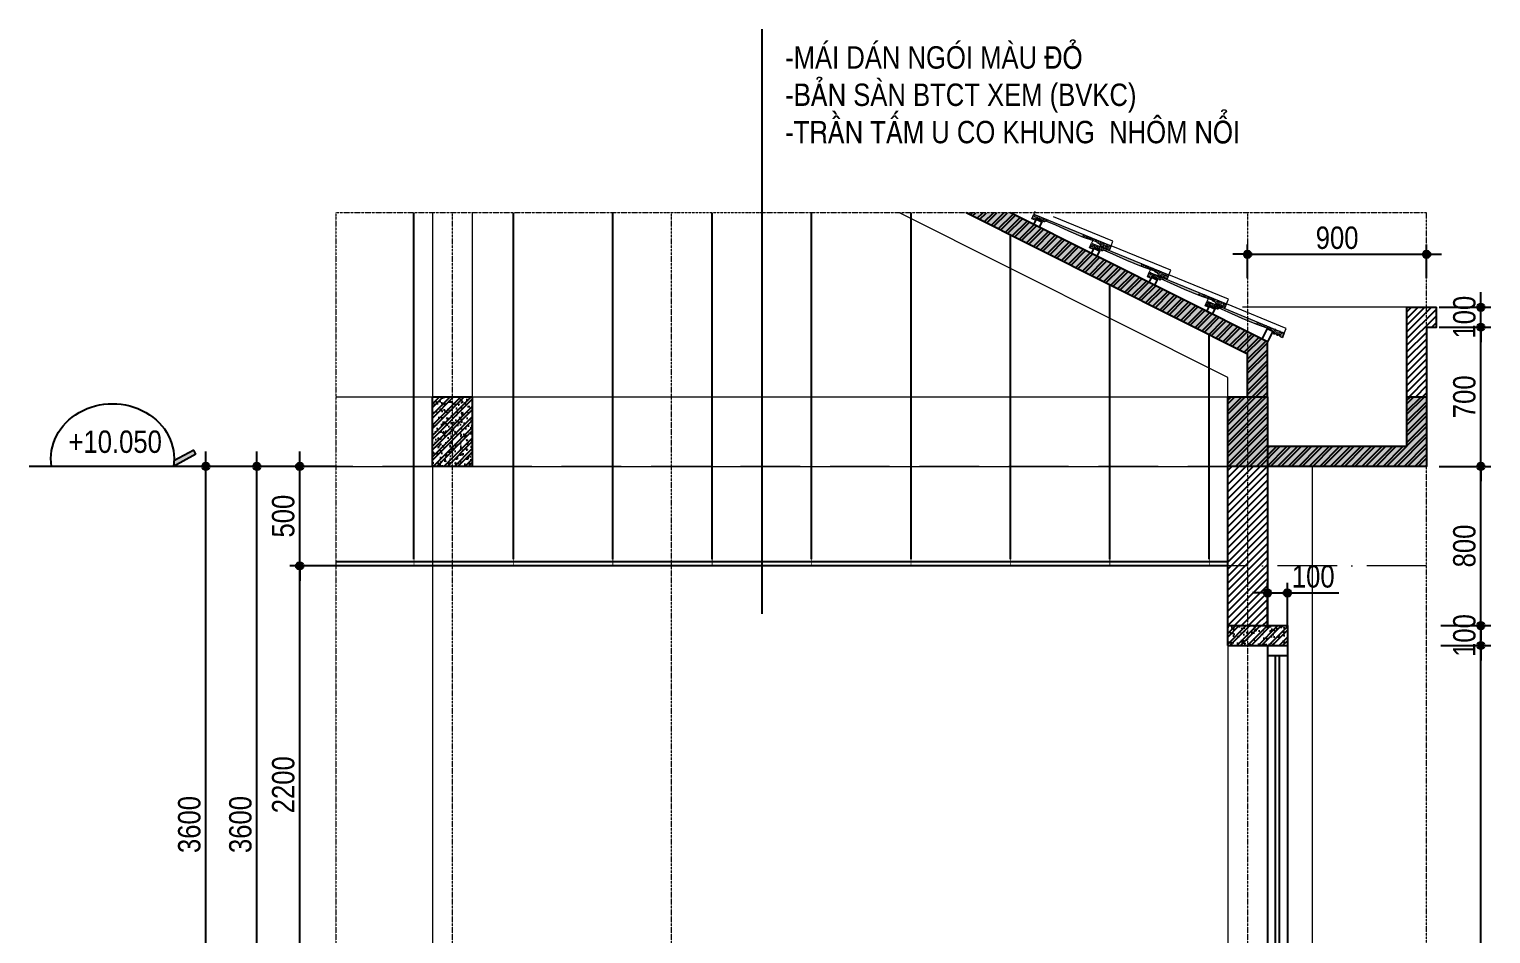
# Model space of a CAD drawing. Header units: millimetres. Extents: x 15144 to 68983, y 5333 to 52444.
# Drawn here: x 54281 to 68983, y 43352 to 52444 of the extents above; entities that cross this region are included whole.
import ezdxf
from ezdxf.enums import TextEntityAlignment as Align

# ---------------------------------------------------------------- set-up
doc = ezdxf.new("R2010")
doc.units = ezdxf.units.MM
doc.linetypes.add('ACAD_ISO10W100', pattern=[18, 12, -3, 0, -3])
for name, color, linetype in [('daucat', 220, 'Continuous'), ('DIM', 1, 'Continuous'), ('DOOR', 20, 'Continuous'), ('HACH', 8, 'Continuous'), ('HACTH', 8, 'Continuous'), ('netthay', 2, 'Continuous'), ('TAGS', 60, 'Continuous'), ('TEXT', 7, 'Continuous'), ('TUONG', 131, 'Continuous')]:
    doc.layers.add(name, color=color, linetype=linetype)
doc.layers.add('NET-THAY', color=2, linetype='Continuous', lineweight=13)
doc.layers.add('TRUC', color=24, linetype='Continuous', lineweight=0)
doc.styles.add('HEL-CONDENSE', font='')
doc.styles.add('SWISS-CONDENSE', font='')
doc.styles.add('VNI-HELVE-CONDENSEN', font='')
doc.styles.get('HEL-CONDENSE').set_extended_font_data('VNI-Helve-Condense')
doc.styles.get('SWISS-CONDENSE').set_extended_font_data('VNI-Swiss-Condense')
doc.styles.get('VNI-HELVE-CONDENSEN').set_extended_font_data('VNI-Helve-Condense')
doc.dimstyles.new('D 50', dxfattribs={"dimtxt": 225, "dimasz": 1.5, "dimexe": 100, "dimexo": 0, "dimgap": 50, "dimtad": 1, "dimdec": 0, "dimlfac": 0.5, "dimzin": 13, "dimdsep": 46, "dimtxsty": 'HEL-CONDENSE', "dimblk": 'D50', "dimcen": 0, "dimclrd": 1, "dimclre": 1, "dimclrt": 7, "dimazin": 0, "dimtfac": 1, "dimtdec": 0, "dimtmove": 0, "dimatfit": 3, "dimldrblk": 'D50', "dimfxl": 1, "dimtolj": 1, "dimtzin": 13, "dimarcsym": 0})
pattern_1 = [(50, (-273694.05, -159675.198), (7.17260183, -0.62752135), [0.75, -8.25]), (355, (-273694.05, -159675.198), (-1.38751334, 7.52192134), [0.6, -6.6]), (100.4514, (-273693.452, -159675.25), (5.78509382, 6.89439542), [0.6374019, -7.01142112]), (46.1842, (-273694.05, -159673.198), (10.67241049, -1.65519014), [1.125, -12.375]), (96.6356, (-273693.161, -159673.336), (9.34662706, 9.7411787), [0.95610288, -10.51713]), (351.1842, (-273694.05, -159673.198), (9.34661945, 9.741186), [0.9, -9.9]), (21, (-273693.05, -159673.698), (5.96907052, -4.02618891), [0.75, -8.25]), (326, (-273693.05, -159673.698), (2.43315332, 7.25150045), [0.6, -6.6]), (71.4514, (-273692.5525, -159674.0334), (8.40222629, 3.22530497), [0.6374019, -7.01142112]), (37.5, (-273694.05, -159675.1978), (0.121598553, 3.328938538), [0, -6.52, 0, -6.7, 0, -6.625]), (7.5, (-273694.05, -159675.198), (2.630695374, 3.94411712), [0, -3.82, 0, -6.37, 0, -2.525]), (327.5, (-273696.28, -159675.1978), (5.338224362, -0.225548717), [0, -2.5, 0, -7.8, 0, -10.35]), (317.5, (-273697.28, -159675.198), (5.83186169, 1.00104982), [0, -3.25, 0, -5.18, 0, -7.35])]

# ---------------------------------------------------------------- blocks, each defined once
blk = doc.blocks.new('A$C281F37C7')
at = {"layer": 'NET-THAY'}
h = blk.add_hatch(dxfattribs=at)
h.set_pattern_fill('AR-CONC', color=8, style=0)
h.set_pattern_definition(pattern_1)
h.paths.add_polyline_path([(212.7, 140.4), (212.8, 140.6), (212.8, 140.9), (212.8, 141.2), (212.8, 142), (214, 142.8), (214.4, 143), (214.7, 143.2), (215.1, 143.3), (215.4, 143.4), (215.8, 143.4), (216.2, 143.3), (216.6, 143.3), (216.9, 143.2), (217.3, 143), (217.6, 142.8), (217.9, 142.6), (223, 136.8), (223.2, 136.6), (223.5, 136.4), (223.8, 136.2), (224.2, 136), (224.5, 135.9), (224.9, 135.8), (225.2, 135.8), (225.6, 135.8), (225.9, 135.8), (226.3, 135.9), (226.6, 136), (227, 136.2), (227.3, 136.4), (241, 146.5), (225.9, 166.9), (160.7, 118.8), (166.5, 111), (175.7, 117.8), (176.5, 118.4), (183.1, 115.9), (183.3, 115.8), (183.6, 115.8), (183.9, 115.8), (184.1, 115.9), (184.4, 116), (184.6, 116.2), (199.5, 128.9), (199.5, 129), (199.5, 129), (202.2, 131.3), (202.2, 131.3), (209.8, 137.8), (209.8, 137.8), (212.3, 140), (212.4, 140.1), (212.4, 140.1), (212.5, 140.2)])
h = blk.add_hatch(dxfattribs=at)
h.set_pattern_fill('AR-CONC', color=8, style=0)
h.set_pattern_definition(pattern_1)
h.paths.add_polyline_path([(135.5, 88.1), (166.5, 111), (160.7, 118.8), (6.9, 5.3), (18.4, -2), (75.7, 40.3)])
h = blk.add_hatch(dxfattribs=at)
h.set_pattern_fill('AR-CONC', color=8, style=0)
h.set_pattern_definition(pattern_1)
h.paths.add_polyline_path([(11.4, -7.2), (18.4, -2), (6.9, 5.3), (-112, -82.5), (-96.9, -102.9), (-89.3, -97.3), (-89, -97.1), (-88.7, -96.8), (-88.5, -96.5), (-88.3, -96.2), (-88.2, -95.9), (-88.1, -95.5), (-88, -95.2), (-87.2, -89.1), (-87.2, -88.8), (-87.1, -88.4), (-87, -88.1), (-86.8, -87.7), (-86.6, -87.4), (-86.4, -87.1), (-86.1, -86.9), (-85.8, -86.7), (-85.5, -86.5), (-85.1, -86.3), (-84.8, -86.2), (-84.4, -86.2), (-84.1, -86.1), (-83.7, -86.2), (-83.3, -86.2), (-77.8, -87.2), (-77.5, -87.2), (-77.1, -87.2), (-76.8, -87.2), (-76.4, -87.1), (-76.1, -87), (-75.8, -86.8), (-75.5, -86.6), (-75.2, -86.4), (-74.9, -86.1), (-74.7, -85.8), (-74.5, -85.5), (-74.4, -85.2), (-74.3, -84.8), (-74.2, -84.5), (-73.3, -78.6), (-73.2, -78.3), (-73.1, -77.9), (-73, -77.6), (-72.8, -77.3), (-72.6, -77), (-72.3, -76.7), (-72, -76.5), (-71.7, -76.3), (-71.4, -76.2), (-71.1, -76), (-70.7, -75.9), (-70.4, -75.9), (-70, -75.9), (-69.7, -75.9), (-63.8, -76.8), (-63.4, -76.8), (-63.1, -76.8), (-62.7, -76.8), (-62.3, -76.7), (-62, -76.6), (-61.7, -76.4), (-61.4, -76.2), (-61.1, -75.9), (-60.8, -75.7), (-60.6, -75.4), (-60.4, -75), (-60.3, -74.7), (-60.2, -74.3), (-60.1, -74), (-60.1, -73.6), (-60.1, -73.2), (-60.2, -72.9), (-60.9, -70.2), (-61, -69.5), (-61.1, -68.8), (-61.2, -68.1), (-61.2, -67.4), (-61.2, -66.7), (-61.2, -66), (-61.1, -65.3), (-60.9, -64.6), (-60.8, -63.9), (-60.6, -63.2), (-60.3, -62.5), (-60.1, -61.9), (-59.7, -61.3), (-59.4, -60.6), (-59, -60), (-57.7, -58.4), (-57.2, -57.9), (-56.6, -57.4), (-56.1, -57), (-50.4, -52.8), (-50.1, -52.5), (-49.8, -52.3), (-49.6, -51.9), (-49.4, -51.6), (-49.3, -51.2), (-49.2, -50.8), (-49, -49.1), (-48.9, -48.7), (-48.7, -48.3), (-48.6, -48), (-48.3, -47.7), (-48.1, -47.4), (-47.8, -47.1), (-34.7, -37.5)])
blk.add_line((217.4, 178.4), (225.9, 166.9), dxfattribs=at)
blk.add_lwpolyline([(-74.9, -86.1), (-74.7, -85.8), (-74.5, -85.5), (-74.4, -85.2), (-74.3, -84.8), (-74.2, -84.5), (-73.3, -78.6), (-73.2, -78.3), (-73.1, -77.9), (-73, -77.6), (-72.8, -77.3), (-72.6, -77), (-72.3, -76.7), (-72, -76.5), (-71.7, -76.3), (-71.4, -76.2), (-71.1, -76), (-70.7, -75.9), (-70.4, -75.9), (-70, -75.9), (-69.7, -75.9), (-63.8, -76.8), (-63.4, -76.8), (-63.1, -76.8), (-62.7, -76.8), (-62.3, -76.7), (-62, -76.6), (-61.7, -76.4), (-61.4, -76.2), (-61.1, -75.9), (-60.8, -75.7), (-60.6, -75.4), (-60.4, -75), (-60.3, -74.7), (-60.2, -74.3), (-60.1, -74), (-60.1, -73.6), (-60.1, -73.2), (-60.2, -72.9), (-60.9, -70.2), (-61, -69.5), (-61.1, -68.8), (-61.2, -68.1), (-61.2, -67.4), (-61.2, -66.7), (-61.2, -66), (-61.1, -65.3), (-60.9, -64.6), (-60.8, -63.9), (-60.6, -63.2), (-60.3, -62.5), (-60.1, -61.9), (-59.7, -61.3), (-59.4, -60.6), (-59, -60), (-57.7, -58.4), (-57.2, -57.9), (-56.6, -57.4), (-56.1, -57), (-50.4, -52.8), (-50.1, -52.5), (-49.8, -52.3), (-49.6, -51.9), (-49.4, -51.6), (-49.3, -51.2), (-49.2, -50.8), (-49, -49.1), (-48.9, -48.7), (-48.7, -48.3), (-48.6, -48), (-48.3, -47.7), (-48.1, -47.4), (-47.8, -47.1), (-34.7, -37.5), (11.4, -7.2), (75.7, 40.3), (135.5, 88.1), (175.7, 117.8), (176.5, 118.4), (183.1, 115.9), (183.3, 115.8), (183.6, 115.8), (183.9, 115.8), (184.1, 115.9), (184.4, 116), (184.6, 116.2), (212.3, 140), (212.5, 140.2), (212.7, 140.4), (212.8, 140.6), (212.8, 140.9), (212.8, 141.2), (212.8, 142), (214, 142.8), (214.4, 143), (214.7, 143.2), (215.1, 143.3), (215.4, 143.4), (215.8, 143.4), (216.2, 143.3), (216.6, 143.3), (216.9, 143.2), (217.3, 143), (217.6, 142.8), (217.9, 142.6), (223, 136.8), (223.2, 136.6), (223.5, 136.4), (223.8, 136.2), (224.2, 136), (224.5, 135.9), (224.9, 135.8), (225.2, 135.8), (225.6, 135.8), (225.9, 135.8), (226.3, 135.9), (226.6, 136), (227, 136.2), (227.3, 136.4), (241, 146.5), (225.9, 166.9), (-112, -82.5), (-96.9, -102.9), (-89.3, -97.3), (-89, -97.1), (-88.7, -96.8), (-88.5, -96.5), (-88.3, -96.2), (-88.2, -95.9), (-88.1, -95.5), (-88, -95.2), (-87.2, -89.1), (-87.2, -88.8), (-87.1, -88.4), (-87, -88.1), (-86.8, -87.7), (-86.6, -87.4), (-86.4, -87.1), (-86.1, -86.9), (-85.8, -86.7), (-85.5, -86.5), (-85.1, -86.3), (-84.8, -86.2), (-84.4, -86.2), (-84.1, -86.1), (-83.7, -86.2), (-83.3, -86.2), (-77.8, -87.2), (-77.5, -87.2), (-77.1, -87.2), (-76.8, -87.2), (-76.4, -87.1), (-76.1, -87), (-75.8, -86.8), (-75.5, -86.6), (-75.2, -86.4)], close=True, dxfattribs=at)
blk.add_lwpolyline([(-112, -82.5), (-127.1, -62.1), (133.6, 130.4)], dxfattribs=at)
blk = doc.blocks.new('D50')
at = {"layer": 'DIM'}
blk.add_hatch(color=256, dxfattribs=at).paths.add_polyline_path([(25, 0, 1), (-25, 0, 1)])
blk.add_line((25, 0), (100, 0), dxfattribs=at)
blk.add_circle((0, 0), 25, dxfattribs=at)
blk = doc.blocks.new('*D449')
at = {"layer": 'DEFPOINTS', "color": 0, "transparency": 16777216}
for p in [(57002, 47050), (57367, 47050), (57367, 42650)]:
    blk.add_point(p, dxfattribs=at)
at = {"layer": 'DIM', "color": 1, "lineweight": -2, "transparency": 16777216}
for p, q in [((57367, 47050), (56902, 47050)), ((57002, 42652), (57002, 47049)), ((57367, 42650), (56902, 42650))]:
    blk.add_line(p, q, dxfattribs=at)
at = {"layer": 'DIM', "color": 1, "lineweight": -2, "transparency": 16777216, "xscale": 1.5, "yscale": 1.5, "zscale": 1.5}
for p, rotation in [((57002, 47050), 90), ((57002, 42650), 270)]:
    blk.add_blockref('D50', p, dxfattribs=dict(at, rotation=rotation))
at = {"layer": 'DIM', "color": 7, "transparency": 16777216, "insert": (56837, 44850), "char_height": 225, "attachment_point": 5, "rotation": 90, "style": 'HEL-CONDENSE'}
blk.add_mtext('\\A1;2200', dxfattribs=at)
blk = doc.blocks.new('*D450')
at = {"layer": 'DEFPOINTS', "color": 0, "transparency": 16777216}
for p in [(56571, 48050), (56902, 48050), (56723, 40850)]:
    blk.add_point(p, dxfattribs=at)
at = {"layer": 'DIM', "color": 1, "lineweight": -2, "transparency": 16777216}
for p, q in [((56902, 48050), (56471, 48050)), ((56571, 40852), (56571, 48049)), ((56723, 40850), (56471, 40850))]:
    blk.add_line(p, q, dxfattribs=at)
at = {"layer": 'DIM', "color": 1, "lineweight": -2, "transparency": 16777216, "xscale": 1.5, "yscale": 1.5, "zscale": 1.5}
for p, rotation in [((56571, 48050), 90), ((56571, 40850), 270)]:
    blk.add_blockref('D50', p, dxfattribs=dict(at, rotation=rotation))
at = {"layer": 'DIM', "color": 7, "transparency": 16777216, "insert": (56406, 44450), "char_height": 225, "attachment_point": 5, "rotation": 90, "style": 'HEL-CONDENSE'}
blk.add_mtext('\\A1;3600', dxfattribs=at)
blk = doc.blocks.new('*D453')
at = {"layer": 'DEFPOINTS', "color": 0, "transparency": 16777216}
for p in [(56057, 48050), (56471, 48050), (56471, 40850)]:
    blk.add_point(p, dxfattribs=at)
at = {"layer": 'DIM', "color": 1, "lineweight": -2, "transparency": 16777216}
for p, q in [((56471, 48050), (55957, 48050)), ((56057, 40852), (56057, 48049)), ((56471, 40850), (55957, 40850))]:
    blk.add_line(p, q, dxfattribs=at)
at = {"layer": 'DIM', "color": 1, "lineweight": -2, "transparency": 16777216, "xscale": 1.5, "yscale": 1.5, "zscale": 1.5}
for p, rotation in [((56057, 48050), 90), ((56057, 40850), 270)]:
    blk.add_blockref('D50', p, dxfattribs=dict(at, rotation=rotation))
at = {"layer": 'DIM', "color": 7, "transparency": 16777216, "insert": (55892, 44450), "char_height": 225, "attachment_point": 5, "rotation": 90, "style": 'HEL-CONDENSE'}
blk.add_mtext('\\A1;3600', dxfattribs=at)
blk = doc.blocks.new('*D457')
at = {"layer": 'DEFPOINTS', "color": 0, "transparency": 16777216}
for p in [(68479, 46250), (68883, 46250), (68453, 35250)]:
    blk.add_point(p, dxfattribs=at)
at = {"layer": 'DIM', "color": 1, "lineweight": -2, "transparency": 16777216}
for p, q in [((68479, 46250), (68983, 46250)), ((68883, 35252), (68883, 46249)), ((68453, 35250), (68983, 35250))]:
    blk.add_line(p, q, dxfattribs=at)
at = {"layer": 'DIM', "color": 1, "lineweight": -2, "transparency": 16777216, "xscale": 1.5, "yscale": 1.5, "zscale": 1.5}
for p, rotation in [((68883, 46250), 90), ((68883, 35250), 270)]:
    blk.add_blockref('D50', p, dxfattribs=dict(at, rotation=rotation))
at = {"layer": 'DIM', "color": 7, "transparency": 16777216, "insert": (68718, 40750), "char_height": 225, "attachment_point": 5, "rotation": 90, "style": 'HEL-CONDENSE'}
blk.add_mtext('\\A1;5500', dxfattribs=at)
blk = doc.blocks.new('*D458')
at = {"layer": 'DEFPOINTS', "color": 0, "transparency": 16777216}
for p in [(68479, 46450), (68883, 46450), (68479, 46250)]:
    blk.add_point(p, dxfattribs=at)
at = {"layer": 'DIM', "color": 1, "lineweight": -2, "transparency": 16777216}
for p, q in [((68479, 46450), (68983, 46450)), ((68883, 46252), (68883, 46449)), ((68479, 46250), (68983, 46250))]:
    blk.add_line(p, q, dxfattribs=at)
at = {"layer": 'DIM', "color": 1, "lineweight": -2, "transparency": 16777216, "xscale": 1.5, "yscale": 1.5, "zscale": 1.5}
for p, rotation in [((68883, 46450), 90), ((68883, 46250), 270)]:
    blk.add_blockref('D50', p, dxfattribs=dict(at, rotation=rotation))
at = {"layer": 'DIM', "color": 7, "transparency": 16777216, "insert": (68718, 46350), "char_height": 225, "attachment_point": 5, "rotation": 90, "style": 'HEL-CONDENSE'}
blk.add_mtext('\\A1;100', dxfattribs=at)
blk = doc.blocks.new('*D459')
at = {"layer": 'DEFPOINTS', "color": 0, "transparency": 16777216}
for p in [(68465, 48050), (68883, 48050), (68695, 46450)]:
    blk.add_point(p, dxfattribs=at)
at = {"layer": 'DIM', "color": 1, "lineweight": -2, "transparency": 16777216}
for p, q in [((68465, 48050), (68983, 48050)), ((68883, 46452), (68883, 48049)), ((68695, 46450), (68983, 46450))]:
    blk.add_line(p, q, dxfattribs=at)
at = {"layer": 'DIM', "color": 1, "lineweight": -2, "transparency": 16777216, "xscale": 1.5, "yscale": 1.5, "zscale": 1.5}
for p, rotation in [((68883, 48050), 90), ((68883, 46450), 270)]:
    blk.add_blockref('D50', p, dxfattribs=dict(at, rotation=rotation))
at = {"layer": 'DIM', "color": 7, "transparency": 16777216, "insert": (68718, 47250), "char_height": 225, "attachment_point": 5, "rotation": 90, "style": 'HEL-CONDENSE'}
blk.add_mtext('\\A1;800', dxfattribs=at)
blk = doc.blocks.new('*D460')
at = {"layer": 'DEFPOINTS', "color": 0, "transparency": 16777216}
for p in [(68465, 49450), (68883, 49450), (68465, 48050)]:
    blk.add_point(p, dxfattribs=at)
at = {"layer": 'DIM', "color": 1, "lineweight": -2, "transparency": 16777216}
for p, q in [((68465, 49450), (68983, 49450)), ((68883, 48052), (68883, 49449)), ((68465, 48050), (68983, 48050))]:
    blk.add_line(p, q, dxfattribs=at)
at = {"layer": 'DIM', "color": 1, "lineweight": -2, "transparency": 16777216, "xscale": 1.5, "yscale": 1.5, "zscale": 1.5}
for p, rotation in [((68883, 49450), 90), ((68883, 48050), 270)]:
    blk.add_blockref('D50', p, dxfattribs=dict(at, rotation=rotation))
at = {"layer": 'DIM', "color": 7, "transparency": 16777216, "insert": (68718, 48750), "char_height": 225, "attachment_point": 5, "rotation": 90, "style": 'HEL-CONDENSE'}
blk.add_mtext('\\A1;700', dxfattribs=at)
blk = doc.blocks.new('*D461')
at = {"layer": 'DEFPOINTS', "color": 0, "transparency": 16777216}
for p in [(68465, 49650), (68883, 49650), (68465, 49450)]:
    blk.add_point(p, dxfattribs=at)
at = {"layer": 'DIM', "color": 1, "lineweight": -2, "transparency": 16777216}
for p, q in [((68465, 49650), (68983, 49650)), ((68883, 49452), (68883, 49649)), ((68465, 49450), (68983, 49450))]:
    blk.add_line(p, q, dxfattribs=at)
at = {"layer": 'DIM', "color": 1, "lineweight": -2, "transparency": 16777216, "xscale": 1.5, "yscale": 1.5, "zscale": 1.5}
for p, rotation in [((68883, 49650), 90), ((68883, 49450), 270)]:
    blk.add_blockref('D50', p, dxfattribs=dict(at, rotation=rotation))
at = {"layer": 'DIM', "color": 7, "transparency": 16777216, "insert": (68718, 49550), "char_height": 225, "attachment_point": 5, "rotation": 90, "style": 'HEL-CONDENSE'}
blk.add_mtext('\\A1;100', dxfattribs=at)
blk = doc.blocks.new('CAODO')
at = {"layer": 'TAGS', "linetype": 'Continuous'}
h = blk.add_hatch(color=256, dxfattribs=at)
edge = h.paths.add_edge_path()
edge.add_line((-907, 181), (-931, 138))
edge.add_line((-931, 138), (-681, 0))
edge.add_ellipse((0, 87), major_axis=(688, 0), ratio=0.890858, start_angle=182.4779, end_angle=188.1666, ccw=False)
edge.add_line((-687, 61), (-907, 181))
for p, q in [((-931, 138), (-907, 181)), ((-907, 181), (-687, 61)), ((-931, 138), (-681, 0)), ((-931, 0), (931, 0))]:
    blk.add_line(p, q, dxfattribs=at)
blk.add_ellipse((0, 87), major_axis=(688, 0), ratio=0.890858, start_param=-0.142534, end_param=3.284126, dxfattribs=at)
at = {"layer": 'TAGS', "linetype": 'Continuous', "style": 'VNI-HELVE-CONDENSEN'}
blk.add_attdef('0.000', text='', height=250, dxfattribs=at).set_placement((0, 232), align=Align.MIDDLE_CENTER)
blk = doc.blocks.new('*D543')
at = {"layer": 'DEFPOINTS', "color": 0, "transparency": 16777216}
for p in [(66937, 46778), (66737, 46450), (66937, 46450)]:
    blk.add_point(p, dxfattribs=at)
at = {"layer": 'DIM', "color": 1, "lineweight": -2, "transparency": 16777216}
for p, q in [((66737, 46450), (66737, 46878)), ((66738, 46778), (66935, 46778)), ((66937, 46450), (66937, 46878)), ((66937, 46778), (67456, 46778))]:
    blk.add_line(p, q, dxfattribs=at)
at = {"layer": 'DIM', "color": 1, "lineweight": -2, "transparency": 16777216, "xscale": 1.5, "yscale": 1.5, "zscale": 1.5, "rotation": 180}
blk.add_blockref('D50', (66737, 46778), dxfattribs=at)
at = {"layer": 'DIM', "color": 1, "lineweight": -2, "transparency": 16777216, "xscale": 1.5, "yscale": 1.5, "zscale": 1.5}
blk.add_blockref('D50', (66937, 46778), dxfattribs=at)
at = {"layer": 'DIM', "color": 7, "transparency": 16777216, "insert": (67197, 46943), "char_height": 225, "attachment_point": 5, "style": 'HEL-CONDENSE'}
blk.add_mtext('\\A1;100', dxfattribs=at)
blk = doc.blocks.new('*D544')
at = {"layer": 'DEFPOINTS', "color": 0, "transparency": 16777216}
for p in [(68337, 50182), (66537, 49941), (68337, 49941)]:
    blk.add_point(p, dxfattribs=at)
at = {"layer": 'DIM', "color": 1, "lineweight": -2, "transparency": 16777216}
for p, q in [((66537, 49941), (66537, 50282)), ((68337, 49941), (68337, 50282)), ((66538, 50182), (68335, 50182))]:
    blk.add_line(p, q, dxfattribs=at)
at = {"layer": 'DIM', "color": 1, "lineweight": -2, "transparency": 16777216, "xscale": 1.5, "yscale": 1.5, "zscale": 1.5, "rotation": 180}
blk.add_blockref('D50', (66537, 50182), dxfattribs=at)
at = {"layer": 'DIM', "color": 1, "lineweight": -2, "transparency": 16777216, "xscale": 1.5, "yscale": 1.5, "zscale": 1.5}
blk.add_blockref('D50', (68337, 50182), dxfattribs=at)
at = {"layer": 'DIM', "color": 7, "transparency": 16777216, "insert": (67437, 50347), "char_height": 225, "attachment_point": 5, "style": 'HEL-CONDENSE'}
blk.add_mtext('\\A1;900', dxfattribs=at)
blk = doc.blocks.new('*D523')
at = {"layer": 'DEFPOINTS', "color": 0, "transparency": 16777216}
for p in [(57002, 48050), (57367, 48050), (57367, 47050)]:
    blk.add_point(p, dxfattribs=at)
at = {"layer": 'DIM', "color": 1, "lineweight": -2, "transparency": 16777216}
for p, q in [((57367, 48050), (56902, 48050)), ((57002, 47052), (57002, 48049)), ((57367, 47050), (56902, 47050))]:
    blk.add_line(p, q, dxfattribs=at)
at = {"layer": 'DIM', "color": 1, "lineweight": -2, "transparency": 16777216, "xscale": 1.5, "yscale": 1.5, "zscale": 1.5}
for p, rotation in [((57002, 48050), 90), ((57002, 47050), 270)]:
    blk.add_blockref('D50', p, dxfattribs=dict(at, rotation=rotation))
at = {"layer": 'DIM', "color": 7, "transparency": 16777216, "insert": (56837, 47550), "char_height": 225, "attachment_point": 5, "rotation": 90, "style": 'HEL-CONDENSE'}
blk.add_mtext('\\A1;500', dxfattribs=at)

msp = doc.modelspace()

# ---------------------------------------------------------------- hatches: boundary and pattern name
at = {"layer": 'HACTH'}
h = msp.add_hatch(dxfattribs=at)
h.set_pattern_fill('ANSI32', color=256, scale=200, style=0)
h.set_pattern_definition([(45, (-1076510.79, 188842.25), (-53.0330086, 53.0330086), []), (45, (-1076475.435, 188842.25), (-53.0330086, 53.0330086), [])])
h.paths.add_polyline_path([(66736.631, 49300.844), (66683.018, 49327.782), (66536.631, 49401.334), (66536.631, 48750.283), (66736.631, 48750.283)])
h.paths.add_polyline_path([(66536.631, 48750.283), (66336.631, 48750.283), (66336.631, 48050.283), (66536.631, 48050.283)])
h.paths.add_polyline_path([(66736.631, 48750.283), (66536.631, 48750.283), (66536.631, 48050.283), (66736.631, 48050.283)])
h.paths.add_polyline_path([(68336.631, 48750.283), (68136.631, 48750.283), (68136.631, 48250.283), (66736.631, 48250.283), (66736.631, 48050.283), (68336.631, 48050.283)])
h.paths.add_polyline_path([(63704.62, 50600.455), (66536.631, 49177.508), (66536.631, 49401.334), (64150.089, 50600.455)])
h = msp.add_hatch(dxfattribs=at)
h.set_pattern_fill('AR-CONC', color=256, scale=20, style=0)
h.set_pattern_definition([(50, (-1076510.79, 188842.25), (143.452037, -12.550427), [15, -165]), (355, (-1076510.79, 188842.25), (-27.750267, 150.438427), [12, -132]), (100.4514, (-1076498.84, 188841.2), (115.701876, 137.887908), [12.748038, -140.228422]), (46.1842, (-1076510.79, 188882.25), (213.44821, -33.103803), [22.5, -247.5]), (96.6356, (-1076493, 188879.5), (186.93254, 194.823574), [19.122058, -210.3426]), (351.1842, (-1076510.8, 188882.25), (186.93239, 194.82372), [18, -198]), (21, (-1076490.79, 188872.25), (119.38141, -80.523778), [15, -165]), (326, (-1076490.79, 188872.25), (48.663066, 145.030009), [12, -132]), (71.4514, (-1076480.84, 188865.54), (168.044526, 64.5061), [12.748038, -140.228422]), (37.5, (-1076510.79, 188842.25), (2.431971, 66.5787708), [0, -130.4, 0, -134, 0, -132.5]), (7.5, (-1076510.79, 188842.25), (52.6139075, 78.8823424), [0, -76.4, 0, -127.4, 0, -50.5]), (327.5, (-1076555.39, 188842.25), (106.7644872, -4.5109743), [0, -50, 0, -156, 0, -207]), (317.5, (-1076575.39, 188842.25), (116.637234, 20.0209965), [0, -65, 0, -103.6, 0, -147])])
h.paths.add_polyline_path([(66736.631, 49300.844), (66683.018, 49327.782), (66536.631, 49401.334), (66536.631, 48750.283), (66736.631, 48750.283)])
h.paths.add_polyline_path([(66536.631, 48750.283), (66336.631, 48750.283), (66336.631, 48050.283), (66536.631, 48050.283)])
h.paths.add_polyline_path([(66736.631, 48750.283), (66536.631, 48750.283), (66536.631, 48050.283), (66736.631, 48050.283)])
h.paths.add_polyline_path([(68336.631, 48750.283), (68136.631, 48750.283), (68136.631, 48250.283), (66736.631, 48250.283), (66736.631, 48050.283), (68336.631, 48050.283)])
h.paths.add_polyline_path([(63704.62, 50600.455), (66536.631, 49177.508), (66536.631, 49401.334), (64150.089, 50600.455)])
h = msp.add_hatch(dxfattribs=at)
h.set_pattern_fill('ANSI31', color=256, scale=15, style=0)
h.set_pattern_definition([(45, (-1273063.15, -83574.49), (-33.6759605, 33.6759605), [])])
h.paths.add_polyline_path([(68336.631, 49450.283), (68336.631, 49650.283), (68136.631, 49650.283), (68136.631, 48750.283), (68336.631, 48750.283)])
h.paths.add_polyline_path([(68436.631, 49650.283), (68336.631, 49650.283), (68336.631, 49450.283), (68436.631, 49450.283)])
h = msp.add_hatch(dxfattribs=at)
h.set_pattern_fill('ANSI32', color=256, scale=200, style=0)
h.set_pattern_definition([(45, (-915942.9, 249821.96), (-53.0330086, 53.0330086), []), (45, (-915907.546, 249821.96), (-53.0330086, 53.0330086), [])])
h.paths.add_polyline_path([(58336.631, 48750.283), (58736.631, 48750.283), (58736.631, 48050.283), (58336.631, 48050.283)])
h = msp.add_hatch(dxfattribs=at)
h.set_pattern_fill('AR-CONC', color=256, scale=20, style=0)
h.set_pattern_definition([(50, (-915942.9, 249821.96), (143.452037, -12.550427), [15, -165]), (355, (-915942.9, 249821.96), (-27.750267, 150.438427), [12, -132]), (100.4514, (-915930.95, 249820.92), (115.701876, 137.887908), [12.748038, -140.228422]), (46.1842, (-915942.9, 249861.96), (213.44821, -33.103803), [22.5, -247.5]), (96.6356, (-915925.11, 249859.2), (186.93254, 194.823574), [19.122058, -210.3426]), (351.1842, (-915942.9, 249861.96), (186.93239, 194.82372), [18, -198]), (21, (-915922.9, 249851.96), (119.38141, -80.523778), [15, -165]), (326, (-915922.9, 249851.96), (48.663066, 145.03001), [12, -132]), (71.4514, (-915912.95, 249845.25), (168.044526, 64.5061), [12.748038, -140.228422]), (37.5, (-915942.9, 249821.963), (2.431971, 66.5787708), [0, -130.4, 0, -134, 0, -132.5]), (7.5, (-915942.9, 249821.96), (52.6139075, 78.8823424), [0, -76.4, 0, -127.4, 0, -50.5]), (327.5, (-915987.5, 249821.963), (106.7644872, -4.5109743), [0, -50, 0, -156, 0, -207]), (317.5, (-916007.5, 249821.96), (116.637234, 20.0209965), [0, -65, 0, -103.6, 0, -147])])
h.paths.add_polyline_path([(58336.631, 48750.283), (58736.631, 48750.283), (58736.631, 48050.283), (58336.631, 48050.283)])
h = msp.add_hatch(dxfattribs=at)
h.set_pattern_fill('ANSI31', color=256, scale=400, style=0)
h.set_pattern_definition([(45, (-1076510.79, 188842.25), (-35.355339, 35.355339), [])])
h.paths.add_polyline_path([(66536.631, 46450.283), (66736.631, 46450.283), (66736.631, 48050.283), (66536.631, 48050.283)])
h.paths.add_polyline_path([(66336.631, 46450.283), (66536.631, 46450.283), (66536.631, 48050.283), (66336.631, 48050.283)])
h = msp.add_hatch(dxfattribs=at)
h.set_pattern_fill('ANSI32', color=256, scale=200, style=0)
h.set_pattern_definition([(45, (-1076510.79, 189042.25), (-53.0330086, 53.0330086), []), (45, (-1076475.435, 189042.25), (-53.0330086, 53.0330086), [])])
h.paths.add_polyline_path([(66536.631, 46450.283), (66336.631, 46450.283), (66336.631, 46250.283), (66536.631, 46250.283)])
h.paths.add_polyline_path([(66936.631, 46450.283), (66536.631, 46450.283), (66536.631, 46250.283), (66936.631, 46250.283)])
h = msp.add_hatch(dxfattribs=at)
h.set_pattern_fill('AR-CONC', color=256, scale=20, style=0)
h.set_pattern_definition([(50, (-1076510.79, 189042.25), (143.452037, -12.550427), [15, -165]), (355, (-1076510.79, 189042.25), (-27.750267, 150.438427), [12, -132]), (100.4514, (-1076498.84, 189041.2), (115.701876, 137.887908), [12.748038, -140.228422]), (46.1842, (-1076510.79, 189082.25), (213.44821, -33.103803), [22.5, -247.5]), (96.6356, (-1076493, 189079.5), (186.93254, 194.823574), [19.122058, -210.3426]), (351.1842, (-1076510.8, 189082.25), (186.93239, 194.82372), [18, -198]), (21, (-1076490.79, 189072.25), (119.38141, -80.523778), [15, -165]), (326, (-1076490.79, 189072.25), (48.663066, 145.030009), [12, -132]), (71.4514, (-1076480.84, 189065.54), (168.044526, 64.5061), [12.748038, -140.228422]), (37.5, (-1076510.79, 189042.25), (2.431971, 66.5787708), [0, -130.4, 0, -134, 0, -132.5]), (7.5, (-1076510.79, 189042.25), (52.6139075, 78.8823424), [0, -76.4, 0, -127.4, 0, -50.5]), (327.5, (-1076555.39, 189042.25), (106.7644872, -4.5109743), [0, -50, 0, -156, 0, -207]), (317.5, (-1076575.39, 189042.25), (116.637234, 20.0209965), [0, -65, 0, -103.6, 0, -147])])
h.paths.add_polyline_path([(66536.631, 46450.283), (66336.631, 46450.283), (66336.631, 46250.283), (66536.631, 46250.283)])
h.paths.add_polyline_path([(66936.631, 46450.283), (66536.631, 46450.283), (66536.631, 46250.283), (66936.631, 46250.283)])

# ---------------------------------------------------------------- linework, layer by layer
at = {"layer": 'daucat', "const_width": 8}
for points in [[(58151.034, 47250.283), (58151.034, 47050.283), (58091.034, 47050.283)], [(58151.034, 47250.283), (58151.034, 47050.283), (58211.034, 47050.283)], [(59151.034, 47250.283), (59151.034, 47050.283), (59091.034, 47050.283)], [(59151.034, 47250.283), (59151.034, 47050.283), (59211.034, 47050.283)], [(60151.034, 47250.283), (60151.034, 47050.283), (60091.034, 47050.283)], [(60151.034, 47250.283), (60151.034, 47050.283), (60211.034, 47050.283)], [(61151.034, 47250.283), (61151.034, 47050.283), (61091.034, 47050.283)], [(61151.034, 47250.283), (61151.034, 47050.283), (61211.034, 47050.283)], [(62151.034, 47250.283), (62151.034, 47050.283), (62091.034, 47050.283)], [(62151.034, 47250.283), (62151.034, 47050.283), (62211.034, 47050.283)], [(63151.034, 47250.283), (63151.034, 47050.283), (63091.034, 47050.283)], [(63151.034, 47250.283), (63151.034, 47050.283), (63211.034, 47050.283)], [(64151.034, 47250.283), (64151.034, 47050.283), (64091.034, 47050.283)], [(64151.034, 47250.283), (64151.034, 47050.283), (64211.034, 47050.283)], [(65151.034, 47250.283), (65151.034, 47050.283), (65091.034, 47050.283)], [(65151.034, 47250.283), (65151.034, 47050.283), (65211.034, 47050.283)], [(66151.034, 47250.283), (66151.034, 47050.283), (66091.034, 47050.283)], [(66151.034, 47250.283), (66151.034, 47050.283), (66211.034, 47050.283)]]:
    msp.add_lwpolyline(points, dxfattribs=at)
at = {"layer": 'DOOR'}
for p, q in [((66736.631, 46250.283), (66736.631, 35550.283)), ((66936.631, 46250.283), (66936.631, 35250.283)), ((66736.631, 46150.283), (66936.631, 46150.283))]:
    msp.add_line(p, q, dxfattribs=at)
at = {"layer": 'DOOR', "color": 251}
for p, q in [((66816.631, 35370.283), (66816.631, 46150.283)), ((66856.631, 35370.283), (66856.631, 46150.283))]:
    msp.add_line(p, q, dxfattribs=at)
at = {"layer": 'DOOR'}
for points in [[(66336.631, 47090.283), (57366.746, 47090.283)], [(66336.631, 47050.283), (57366.746, 47050.283)]]:
    msp.add_lwpolyline(points, dxfattribs=at)
at = {"layer": 'HACH'}
for points in [[(58151.034, 47117.463), (58151.034, 50600.455)], [(59151.034, 47117.463), (59151.034, 50600.455)], [(60151.034, 47117.463), (60151.034, 50600.455)], [(61151.034, 47117.463), (61151.034, 50600.455)], [(62151.034, 47117.463), (62151.034, 50600.455)], [(63151.034, 47117.463), (63151.034, 50600.455)], [(64151.034, 47117.463), (64151.034, 50376.154)], [(65151.034, 47117.463), (65151.034, 49873.703)], [(66151.034, 47117.463), (66151.034, 49371.252)]]:
    msp.add_lwpolyline(points, dxfattribs=at)
at = {"layer": 'NET-THAY'}
for p, q in [((58336.631, 50600.455), (58336.631, 27342.549)), ((58736.631, 50600.455), (58736.631, 48050.283)), ((66336.631, 48942.258), (63036.416, 50600.455)), ((68286.631, 49650.283), (66486.631, 49650.283)), ((66336.631, 48750.283), (66336.631, 48942.258)), ((57366.746, 48750.283), (66336.631, 48750.283)), ((57366.746, 48050.283), (66336.631, 48050.283)), ((58336.631, 48050.283), (58336.631, 40850.283)), ((67186.631, 48050.283), (67186.631, 29450.283)), ((66336.631, 46250.283), (66336.631, 36370.283))]:
    msp.add_line(p, q, dxfattribs=at)
at = {"layer": 'TEXT'}
msp.add_line((61649.801, 52444.406), (61649.801, 46569.018), dxfattribs=at)
at = {"layer": 'TRUC', "linetype": 'ACAD_ISO10W100', "ltscale": 50}
for p, q in [((68336.631, 48050.283), (57366.746, 48050.283)), ((68336.631, 47050.283), (57366.746, 47050.283))]:
    msp.add_line(p, q, dxfattribs=at)
at = {"layer": 'TRUC', "linetype": 'ACAD_ISO10W100', "ltscale": 0.2}
msp.add_lwpolyline([(68336.631, 50600.455), (57366.746, 50600.455), (57366.746, 27342.549), (68336.631, 27342.549)], close=True, dxfattribs=at)
for points in [[(58536.631, 50600.455), (58536.631, 27342.549)], [(60736.631, 50600.455), (60736.631, 27342.549)], [(66536.631, 50600.455), (66536.631, 27342.549)]]:
    msp.add_lwpolyline(points, dxfattribs=at)
at = {"layer": 'TUONG', "color": 4}
for p, q in [((66536.631, 49177.508), (63704.62, 50600.455)), ((66736.631, 49300.844), (64150.089, 50600.455)), ((66736.631, 48750.283), (66736.631, 49300.844)), ((66536.631, 48750.283), (66536.631, 49177.508)), ((66336.631, 46450.283), (66936.631, 46450.283)), ((66936.631, 46450.283), (66936.631, 46250.283)), ((66336.631, 46250.283), (66736.631, 46250.283)), ((66536.631, 46250.283), (66936.631, 46250.283))]:
    msp.add_line(p, q, dxfattribs=at)
at = {"layer": 'TUONG'}
for p, q in [((68136.631, 49650.283), (68436.631, 49650.283)), ((68136.631, 48750.283), (68336.631, 48750.283))]:
    msp.add_line(p, q, dxfattribs=at)
for points in [[(64438.892, 50455.346), (64385.279, 50482.283), (64412.217, 50535.896), (64465.83, 50508.959)], [(65019.702, 50163.517), (64966.089, 50190.455), (64993.027, 50244.068), (65046.64, 50217.13)], [(65600.513, 49871.688), (65546.9, 49898.626), (65573.838, 49952.239), (65627.451, 49925.301)], [(66181.323, 49579.859), (66127.71, 49606.797), (66154.648, 49660.41), (66208.261, 49633.472)], [(66736.631, 49300.844), (66683.018, 49327.782), (66736.894, 49435.008), (66790.507, 49408.07)], [(58336.631, 48750.283), (58736.631, 48750.283), (58736.631, 48050.283), (58336.631, 48050.283)], [(66336.631, 48750.283), (66736.631, 48750.283), (66736.631, 48050.283), (66336.631, 48050.283)]]:
    msp.add_lwpolyline(points, close=True, dxfattribs=at)
for points in [[(68136.631, 49650.283), (68136.631, 48250.283), (66736.631, 48250.283)], [(68336.631, 49450.283), (68436.631, 49450.283), (68436.631, 49650.283), (68436.631, 49650.283)], [(68336.631, 49450.283), (68336.631, 48050.283), (66486.631, 48050.283)]]:
    msp.add_lwpolyline(points, dxfattribs=at)
at = {"layer": 'TUONG', "color": 4}
msp.add_lwpolyline([(58336.631, 48750.283), (58736.631, 48750.283), (58736.631, 48050.283), (58336.631, 48050.283)], close=True, dxfattribs=at)
for points in [[(66336.631, 46250.283), (66336.631, 48050.283)], [(66736.631, 48050.283), (66736.631, 46450.283)]]:
    msp.add_lwpolyline(points, dxfattribs=at)

# ---------------------------------------------------------------- block references
at = {"layer": 'netthay', "color": 8, "xscale": -1.999999999939086, "yscale": 2, "zscale": 2, "rotation": 14.07717215617041}
for p in [(64905.96, 50371.95), (64905.963, 50371.948), (65486.771, 50080.121), (65486.774, 50080.119), (66067.581, 49788.292), (66648.392, 49496.463)]:
    msp.add_blockref('A$C281F37C7', p, dxfattribs=at)
at = {"layer": 'TAGS', "linetype": 'Continuous'}
ref = msp.add_blockref('CAODO', (55118.946, 48050.283), dxfattribs=dict(at, xscale=-0.9000000001396984, yscale=0.9000000001396984, zscale=0.9))
ref.add_attrib('0.000', '+10.050', dxfattribs={"color": 7, "linetype": 'Continuous', "height": 225, "style": 'VNI-HELVE-CONDENSEN'}).set_placement((55145.778, 48298.381), align=Align.MIDDLE_CENTER)

# ---------------------------------------------------------------- texts
at = {"layer": 'TEXT', "color": 7, "linetype": 'ByBlock', "insert": (61884.597, 52273.43), "char_height": 225, "attachment_point": 1, "style": 'SWISS-CONDENSE'}
msp.add_mtext('{\\fVNI-Helve-Condense|b0|i0|c0|p2;-MAÙI DAÙN NGOÙI MAØU ÑOÛ \\P-BAÛN SAØN BTCT XEM (BVKC)\\P-TRAÀN TAÁM U CO KHUNG  NHOÂM NOÅI}', dxfattribs=at)

# ---------------------------------------------------------------- dimensions: what is measured, and where the dimension line sits
at = {"layer": 'DIM'}
for base, p1, p2, picture, middle in [((68336.631, 50182.13), (66536.631, 49940.694), (68336.631, 49940.694), '*D544', (67436.631, 50347.03)), ((66936.631, 46778.187), (66736.631, 46450.283), (66936.631, 46450.283), '*D543', (67197.231, 46943.087))]:
    dim = msp.add_linear_dim(base=base, p1=p1, p2=p2, dimstyle='D 50', dxfattribs=at)
    dim.commit()
    dim.dimension.update_dxf_attribs({"geometry": picture, "text_midpoint": middle})
for base, p1, p2, picture, middle in [((68882.766, 49650.283), (68465.417, 49450.283), (68465.417, 49650.283), '*D461', (68882.766, 49550.283)), ((68882.766, 46450.283), (68478.511, 46250.283), (68478.511, 46450.283), '*D458', (68882.766, 46350.283))]:
    dim = msp.add_linear_dim(base=base, p1=p1, p2=p2, angle=90, dimstyle='D 50', dxfattribs=at)
    dim.commit()
    dim.dimension.update_dxf_attribs({"geometry": picture, "text_midpoint": middle, "dimtype": 160})
for base, p1, p2, picture, middle in [((68882.766, 49450.283), (68465.417, 48050.283), (68465.417, 49450.283), '*D460', (68717.866, 48750.283)), ((56056.888, 48050.283), (56471.318, 40850.283), (56471.318, 48050.283), '*D453', (55891.988, 44450.283)), ((56571.318, 48050.283), (56722.528, 40850.283), (56902.328, 48050.283), '*D450', (56406.418, 44450.283)), ((57002.328, 48050.283), (57366.746, 47050.283), (57366.746, 48050.283), '*D523', (56837.428, 47550.283)), ((68882.766, 48050.283), (68694.803, 46450.283), (68465.417, 48050.283), '*D459', (68717.866, 47250.283)), ((57002.328, 47050.283), (57366.746, 42650.283), (57366.746, 47050.283), '*D449', (56837.428, 44850.283)), ((68882.766, 46250.283), (68453.369, 35250.283), (68478.511, 46250.283), '*D457', (68717.866, 40750.283))]:
    dim = msp.add_linear_dim(base=base, p1=p1, p2=p2, angle=90, dimstyle='D 50', dxfattribs=at)
    dim.commit()
    dim.dimension.update_dxf_attribs({"geometry": picture, "text_midpoint": middle})

doc.saveas('drawing.dxf')
